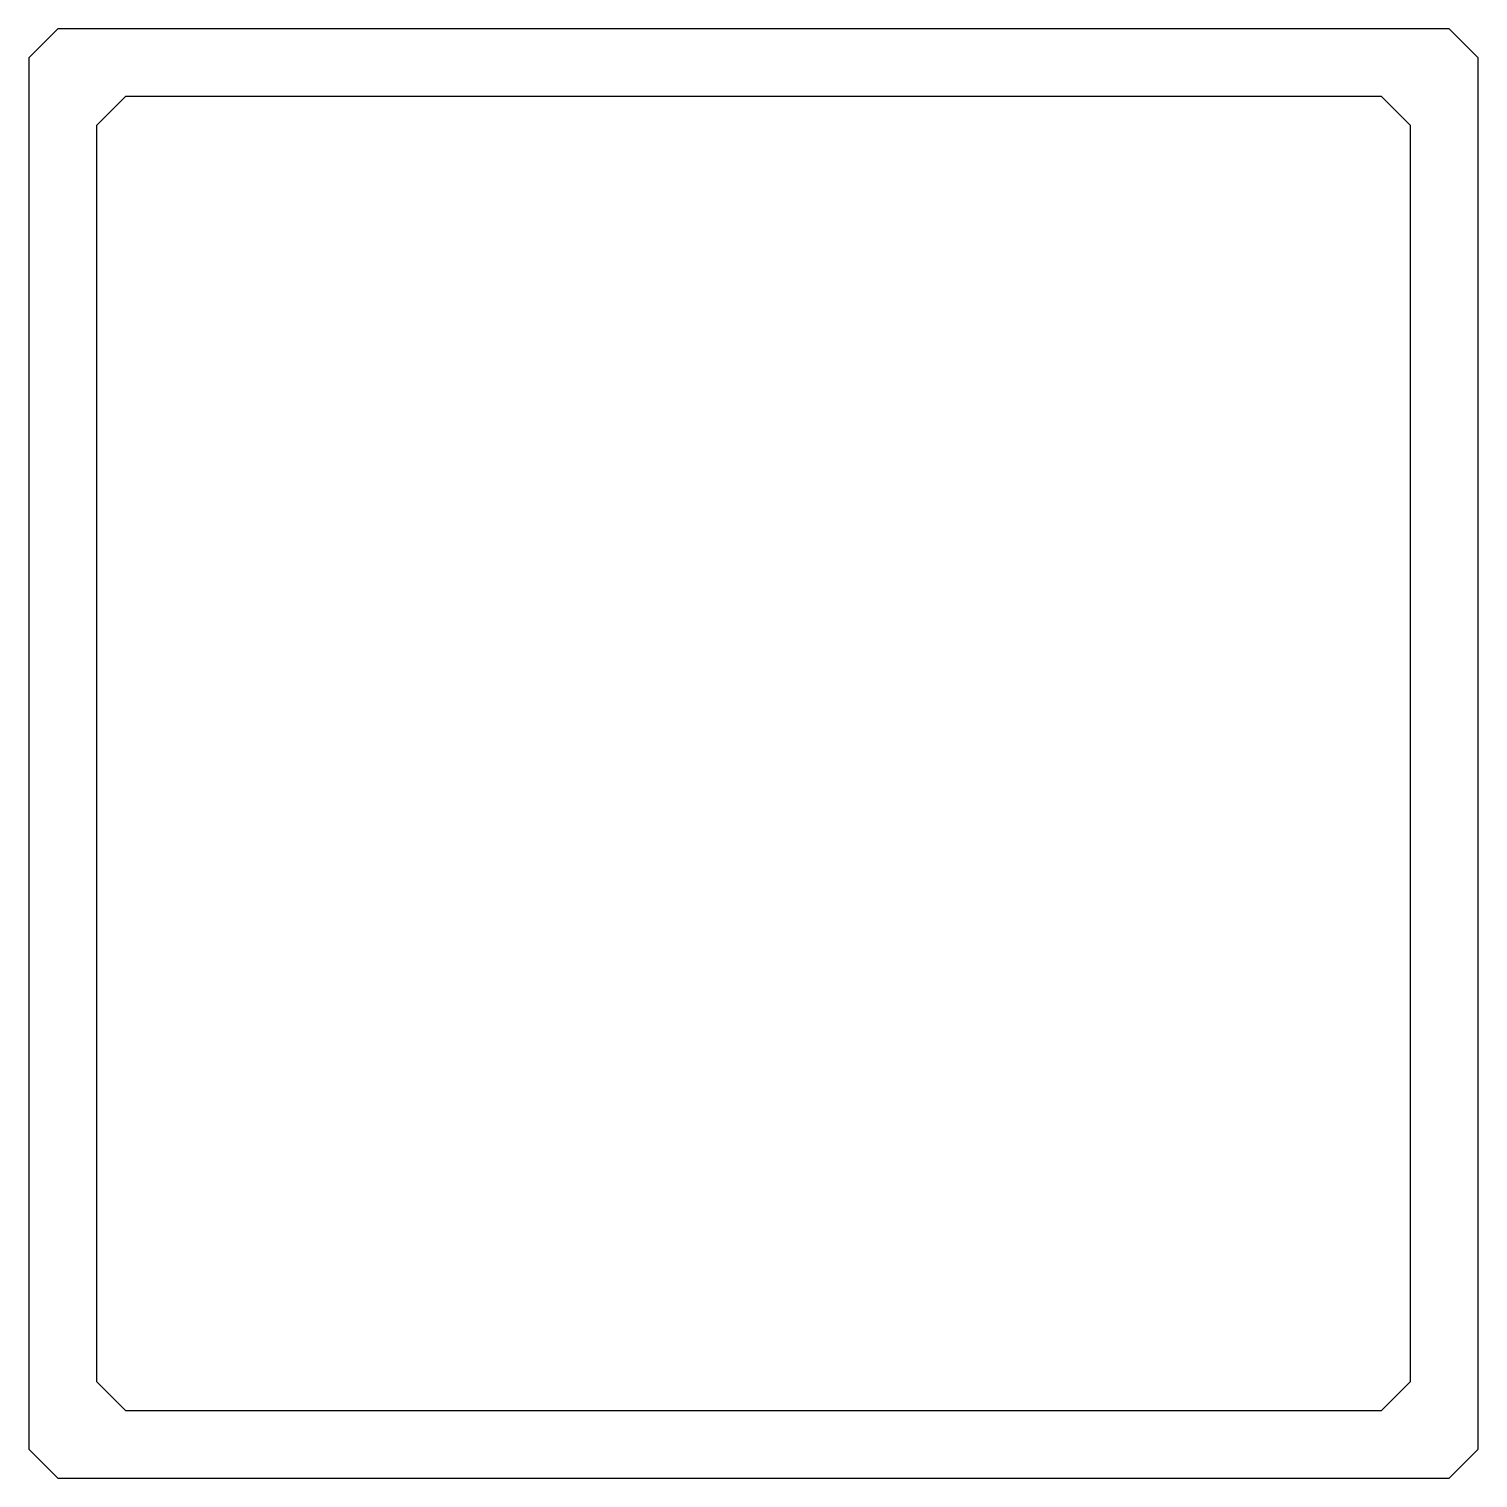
# Model space of a CAD drawing. Header units: millimetres. Extents: x 0 to 300, y 0 to 300.
import ezdxf

# ---------------------------------------------------------------- set-up
doc = ezdxf.new("R2010")
doc.units = ezdxf.units.MM
doc.header["$MEASUREMENT"] = 0
doc.layers.add('DXF', color=178, linetype='Continuous', true_color=0x000000)

msp = doc.modelspace()

# ---------------------------------------------------------------- linework, layer by layer
at = {"layer": 'DXF'}
for points in [[(6, 300), (0, 294), (0, 6), (6, 0), (294, 0), (300, 6), (300, 294), (294, 300)], [(286, 280), (280, 286), (20, 286), (14, 280), (14, 20), (20, 14), (280, 14), (286, 20)]]:
    msp.add_lwpolyline(points, close=True, dxfattribs=at)

doc.saveas('drawing.dxf')
